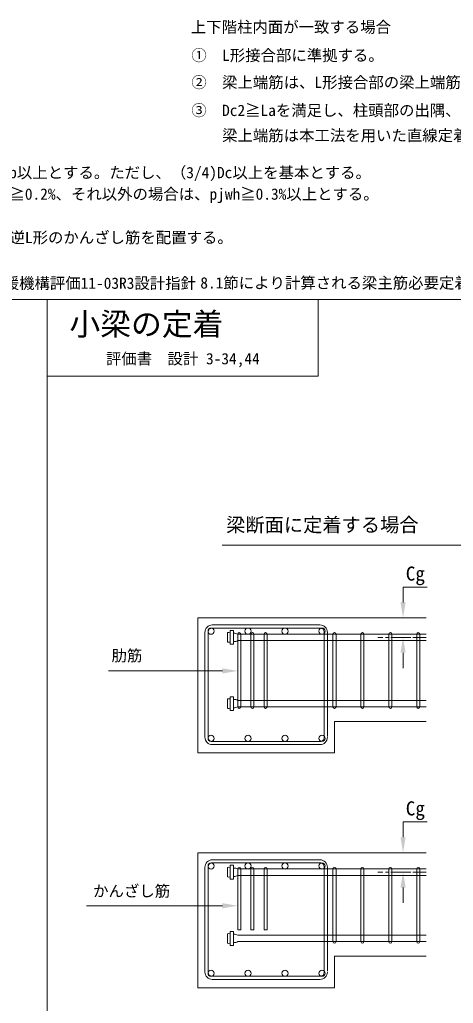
# Model space of a CAD drawing. Units: millimetres on the paper. Extents: x -243 to 177, y -147 to 150.
# Drawn here: x 72.5 to 112.3, y -94.7 to -4.2 of the extents above; entities that cross this region are included whole.
import ezdxf
from ezdxf.enums import TextEntityAlignment as Align

# ---------------------------------------------------------------- set-up
doc = ezdxf.new("R2010")
doc.units = ezdxf.units.MM
doc.linetypes.add('USER1', pattern=[2, 1.25, -0.25, 0.25, -0.25])
doc.layers.add('0-0_0', color=7, linetype='Continuous', lineweight=18)
doc.styles.add('ＭＳ ゴシック', font='')
doc.styles.get('ＭＳ ゴシック').set_extended_font_data('MS Gothic')

msp = doc.modelspace()

# ---------------------------------------------------------------- linework, layer by layer
at = {"layer": '0-0_0', "color": 5}
for p, q in [((-59.663, -29.961), (163.269, -29.961)), ((77.204, -29.961), (22.028, -29.961)), ((75.025, -29.961), (75.025, -122.646)), ((99.894, -37.032), (99.894, -29.961)), ((75.025, -37.032), (99.894, -37.032)), ((88.85, -59.248), (109.843, -59.248)), ((88.85, -71.667), (88.85, -59.248)), ((89.501, -60.582), (89.501, -70.221)), ((89.787, -70.221), (89.787, -60.582)), ((100.074, -59.9), (90.184, -59.9)), ((90.184, -60.185), (100.074, -60.185)), ((100.471, -60.582), (100.471, -70.148)), ((100.756, -70.148), (100.756, -60.582)), ((92.519, -67.431), (92.519, -60.745)), ((92.797, -67.431), (92.797, -60.745)), ((93.725, -67.431), (93.725, -60.745)), ((94.003, -67.431), (94.003, -60.745)), ((94.931, -67.431), (94.931, -60.745)), ((95.209, -67.431), (95.209, -60.745)), ((101.269, -67.431), (101.269, -60.745)), ((101.547, -67.431), (101.547, -60.745)), ((103.834, -67.431), (103.834, -60.745)), ((104.112, -67.431), (104.112, -60.745)), ((106.399, -67.431), (106.399, -60.745)), ((106.676, -67.431), (106.676, -60.745)), ((108.963, -67.431), (108.963, -60.745)), ((109.241, -67.431), (109.241, -60.745)), ((101.408, -71.667), (101.408, -68.769)), ((101.408, -68.769), (109.843, -68.769)), ((90.184, -70.618), (100.074, -70.618)), ((100.074, -70.903), (90.184, -70.903)), ((101.408, -71.667), (88.85, -71.667)), ((88.85, -80.842), (109.843, -80.842)), ((88.85, -93.261), (88.85, -80.842)), ((89.501, -82.176), (89.501, -91.815)), ((89.787, -91.815), (89.787, -82.176)), ((100.074, -81.494), (90.184, -81.494)), ((90.184, -81.779), (100.074, -81.779)), ((100.471, -82.176), (100.471, -91.743)), ((100.756, -91.743), (100.756, -82.176)), ((92.519, -87.932), (92.519, -82.34)), ((92.797, -87.932), (92.797, -82.34)), ((93.725, -87.932), (93.725, -82.34)), ((94.003, -87.932), (94.003, -82.34)), ((94.931, -87.932), (94.931, -82.34)), ((95.209, -87.932), (95.209, -82.34)), ((101.269, -89.025), (101.269, -82.34)), ((101.547, -89.025), (101.547, -82.34)), ((103.834, -89.025), (103.834, -82.34)), ((104.112, -89.025), (104.112, -82.34)), ((106.399, -89.025), (106.399, -82.34)), ((106.676, -89.025), (106.676, -82.34)), ((108.963, -89.025), (108.963, -82.34)), ((109.241, -89.025), (109.241, -82.34)), ((92.519, -87.932), (92.797, -87.932)), ((93.725, -87.932), (94.003, -87.932)), ((94.931, -87.932), (95.209, -87.932)), ((101.408, -90.363), (109.843, -90.363)), ((101.408, -93.261), (101.408, -90.363)), ((90.184, -92.213), (100.074, -92.213)), ((100.074, -92.498), (90.184, -92.498)), ((101.408, -93.261), (88.85, -93.261))]:
    msp.add_line(p, q, dxfattribs=at)
at = {"layer": '0-0_0', "color": 3}
msp.add_line((91.096, -52.553), (116.692, -52.553), dxfattribs=at)
at = {"layer": '0-0_0'}
for p, q in [((107.353, -59.248), (108.413, -59.248)), ((107.362, -61.042), (108.413, -61.042)), ((107.706, -62.457), (107.706, -63.871)), ((83.832, -64.128), (80.634, -64.128)), ((91.105, -64.128), (83.832, -64.128)), ((107.353, -80.842), (108.413, -80.842)), ((107.362, -82.637), (108.413, -82.637)), ((107.706, -84.051), (107.706, -85.465)), ((83.832, -85.722), (78.609, -85.722)), ((91.105, -85.722), (83.832, -85.722))]:
    msp.add_line(p, q, dxfattribs=at)
at = {"layer": '0-0_0', "color": 1}
for p, q in [((91.819, -60.406), (92.137, -60.406)), ((91.819, -61.679), (91.819, -60.406)), ((92.137, -60.406), (92.137, -61.679)), ((91.568, -60.609), (91.568, -61.476)), ((92.519, -60.745), (109.843, -60.745)), ((92.519, -61.339), (109.843, -61.339)), ((92.137, -61.679), (91.819, -61.679)), ((91.568, -66.7), (91.568, -67.567)), ((91.819, -66.497), (92.137, -66.497)), ((91.819, -67.77), (91.819, -66.497)), ((92.137, -66.497), (92.137, -67.77)), ((92.519, -66.837), (109.843, -66.837)), ((92.137, -67.77), (91.819, -67.77)), ((92.519, -67.431), (109.843, -67.431)), ((91.568, -82.203), (91.568, -83.071)), ((91.819, -82.001), (92.137, -82.001)), ((91.819, -83.273), (91.819, -82.001)), ((92.137, -82.001), (92.137, -83.273)), ((92.519, -82.34), (109.843, -82.34)), ((92.519, -82.934), (109.843, -82.934)), ((92.137, -83.273), (91.819, -83.273)), ((91.568, -88.294), (91.568, -89.162)), ((91.819, -89.364), (91.819, -88.092)), ((91.819, -88.092), (92.137, -88.092)), ((92.137, -88.092), (92.137, -89.364)), ((92.519, -88.431), (109.843, -88.431)), ((92.137, -89.364), (91.819, -89.364)), ((92.519, -89.025), (109.843, -89.025))]:
    msp.add_line(p, q, dxfattribs=at)
at = {"layer": '0-0_0', "linetype": 'USER1'}
for p, q in [((109.843, -61.042), (105.391, -61.042)), ((109.843, -82.637), (105.391, -82.637))]:
    msp.add_line(p, q, dxfattribs=at)
at = {"layer": '0-0_0'}
for points in [[(107.706, -57.834), (107.706, -56.42), (109.906, -56.42)], [(107.706, -79.428), (107.706, -78.014), (109.906, -78.014)]]:
    msp.add_lwpolyline(points, dxfattribs=at)
at = {"layer": '0-0_0', "color": 5}
for centre in [(90.072, -60.47), (93.466, -60.47), (96.86, -60.47), (100.254, -60.47), (90.072, -70.333), (93.466, -70.333), (96.86, -70.333), (100.254, -70.333), (90.072, -82.064), (93.466, -82.064), (96.86, -82.064), (100.254, -82.064), (90.072, -91.927), (93.466, -91.927), (96.86, -91.927), (100.254, -91.927)]:
    msp.add_circle(centre, 0.285, dxfattribs=at)
for centre, radius, start, end in [((90.184, -60.582), 0.682, 134.99998, 180), ((90.184, -60.582), 0.682, 90, 134.99998), ((90.184, -60.582), 0.397, 135, 180), ((90.184, -60.582), 0.397, 90, 135), ((92.658, -60.745), 0.139, 90, 180), ((92.658, -60.745), 0.139, 0, 90), ((93.864, -60.745), 0.139, 90, 180), ((93.864, -60.745), 0.139, 0, 90), ((95.07, -60.745), 0.139, 90, 180), ((95.07, -60.745), 0.139, 0, 90), ((100.074, -60.582), 0.682, 44.99998, 90), ((100.074, -60.582), 0.397, 44.99998, 90), ((100.074, -60.582), 0.397, 0, 45), ((100.074, -60.582), 0.682, 0, 45), ((101.408, -60.745), 0.139, 90, 180), ((101.408, -60.745), 0.139, 0, 90), ((103.973, -60.745), 0.139, 90, 180), ((103.973, -60.745), 0.139, 0, 90), ((106.538, -60.745), 0.139, 90, 180), ((106.538, -60.745), 0.139, 0, 90), ((109.102, -60.745), 0.139, 90, 180), ((109.102, -60.745), 0.139, 0, 90), ((92.658, -67.431), 0.139, 180, 270), ((92.658, -67.431), 0.139, 270, 0), ((93.864, -67.431), 0.139, 180, 270), ((93.864, -67.431), 0.139, 270, 0), ((95.07, -67.431), 0.139, 180, 270), ((95.07, -67.431), 0.139, 270, 0), ((101.408, -67.431), 0.139, 180, 270), ((101.408, -67.431), 0.139, 270, 0), ((103.973, -67.431), 0.139, 180, 270), ((103.973, -67.431), 0.139, 270, 0), ((106.537, -67.431), 0.139, 180, 270), ((106.537, -67.431), 0.139, 270, 0), ((109.102, -67.431), 0.139, 180, 270), ((109.102, -67.431), 0.139, 270, 0), ((90.184, -70.221), 0.682, 180, 225.00002), ((90.184, -70.221), 0.397, 180, 225), ((90.184, -70.221), 0.397, 225, 270), ((100.074, -70.221), 0.397, 270, 315.00002), ((100.074, -70.221), 0.397, 315, 0), ((100.074, -70.221), 0.682, 315, 0), ((90.184, -70.221), 0.682, 225.00002, 270), ((100.074, -70.221), 0.682, 270, 315.00002), ((90.184, -82.176), 0.682, 134.99998, 180), ((90.184, -82.176), 0.682, 90, 134.99998), ((90.184, -82.176), 0.397, 135, 180), ((90.184, -82.176), 0.397, 90, 135), ((92.658, -82.34), 0.139, 90, 180), ((92.658, -82.34), 0.139, 0, 90), ((93.864, -82.34), 0.139, 90, 180), ((93.864, -82.34), 0.139, 0, 90), ((95.07, -82.34), 0.139, 90, 180), ((95.07, -82.34), 0.139, 0, 90), ((100.074, -82.176), 0.682, 44.99998, 90), ((100.074, -82.176), 0.397, 44.99998, 90), ((100.074, -82.176), 0.397, 0, 45), ((100.074, -82.176), 0.682, 0, 45), ((101.408, -82.34), 0.139, 90, 180), ((101.408, -82.34), 0.139, 0, 90), ((103.973, -82.34), 0.139, 90, 180), ((103.973, -82.34), 0.139, 0, 90), ((106.538, -82.34), 0.139, 90, 180), ((106.538, -82.34), 0.139, 0, 90), ((109.102, -82.34), 0.139, 90, 180), ((109.102, -82.34), 0.139, 0, 90), ((101.408, -89.025), 0.139, 180, 270), ((101.408, -89.025), 0.139, 270, 0), ((103.973, -89.025), 0.139, 180, 270), ((103.973, -89.025), 0.139, 270, 0), ((106.537, -89.025), 0.139, 180, 270), ((106.537, -89.025), 0.139, 270, 0), ((109.102, -89.025), 0.139, 180, 270), ((109.102, -89.025), 0.139, 270, 0), ((90.184, -91.815), 0.682, 180, 225.00002), ((90.184, -91.815), 0.397, 180, 225), ((90.184, -91.815), 0.397, 225, 270), ((100.074, -91.815), 0.397, 270, 315.00002), ((100.074, -91.815), 0.397, 315, 0), ((100.074, -91.815), 0.682, 315, 0), ((90.184, -91.815), 0.682, 225.00002, 270), ((100.074, -91.815), 0.682, 270, 315.00002)]:
    msp.add_arc(centre, radius, start, end, dxfattribs=at)
at = {"layer": '0-0_0', "color": 1}
for centre, radius, start, end in [((91.684, -60.954), 0.364, 68.23886, 108.61802), ((91.684, -61.131), 0.364, 251.38198, 291.76114), ((92.16, -61.442), 0.784, 62.72769, 91.64665), ((92.16, -60.642), 0.784, 268.35335, 297.27231), ((91.684, -67.045), 0.364, 68.23886, 108.61802), ((92.16, -67.534), 0.784, 62.72769, 91.64665), ((91.684, -67.223), 0.364, 251.38198, 291.76114), ((92.16, -66.734), 0.784, 268.35335, 297.27231), ((91.684, -82.548), 0.364, 68.23886, 108.61802), ((92.16, -83.037), 0.784, 62.72769, 91.64665), ((91.684, -82.726), 0.364, 251.38198, 291.76114), ((92.16, -82.237), 0.784, 268.35335, 297.27231), ((91.684, -88.639), 0.364, 68.23886, 108.61802), ((92.16, -89.128), 0.784, 62.72769, 91.64665), ((91.684, -88.817), 0.364, 251.38198, 291.76114), ((92.16, -88.328), 0.784, 268.35335, 297.27231)]:
    msp.add_arc(centre, radius, start, end, dxfattribs=at)
at = {"layer": '0-0_0'}
for points in [[(107.471, -57.834), (107.942, -57.834), (107.706, -59.248)], [(107.471, -62.457), (107.942, -62.457), (107.706, -61.042)], [(91.105, -63.892), (92.519, -64.128), (91.105, -64.363)], [(107.471, -79.428), (107.942, -79.428), (107.706, -80.842)], [(107.471, -84.051), (107.942, -84.051), (107.706, -82.637)], [(91.105, -85.487), (92.519, -85.722), (91.105, -85.958)]]:
    msp.add_solid(points, dxfattribs=at)

# ---------------------------------------------------------------- texts
at = {"layer": '0-0_0', "style": 'ＭＳ ゴシック'}
for s, height, p in [('上下階柱内面が一致する場合', 1.037, (88.212, -5.746)), ('①\u3000L形接合部に準拠する。', 1.037, (88.254, -8.347)), ('②\u3000梁上端筋は、L形接合部の梁上端筋と同様に折り曲げ後の余長を確保する。', 1.037, (88.254, -10.832)), ('③\u3000Dc2≧Laを満足し、柱頭部の出隅、入隅部に追加の接合部補強筋を配置した場合', 1.037, (88.254, -13.408)), ('\u3000\u3000梁上端筋は本工法を用いた直線定着としてよい。', 1.037, (88.254, -15.714)), ('①\u3000梁主筋定着長さLagは必要定着長Lao(*)以上かつ16db以上とする。ただし、（3/4)Dc以上を基本とする。', 1.037, (36.184, -19.129)), ('②\u3000接合部横補強筋比は両側に直交梁がある場合\u3000pjwh≧0.2%、それ以外の場合は、pjwh≧0.3%以上とする。', 1.037, (36.195, -21.104)), ('③\u3000上下階柱段差部の柱頭は、L形接合部に準じ逆U形、逆L形のかんざし筋を配置する。', 1.037, (36.195, -25.1)), ('ここにおいて、Lao (*)は一般社団法人建築構造技術支援機構評価11-03R3設計指針', 1.037, (36.374, -29.301)), ('8.1節により計算される梁主筋必要定着長さである。', 1.037, (89.08, -29.27)), ('小梁の定着', 2.074, (77.055, -33.89)), ('評価書\u3000設計 3-34,44', 1.037, (80.408, -36.242)), ('梁断面に定着する場合', 1.296, (91.453, -51.734)), ('Cg', 1.296, (107.954, -56.212)), ('肋筋', 1.037, (80.925, -63.55)), ('Cg', 1.296, (107.954, -77.807)), ('かんざし筋', 1.037, (79.234, -85.195))]:
    msp.add_text(s, height=height, dxfattribs=at).set_placement(p, align=Align.BOTTOM_LEFT)

doc.saveas('drawing.dxf')
